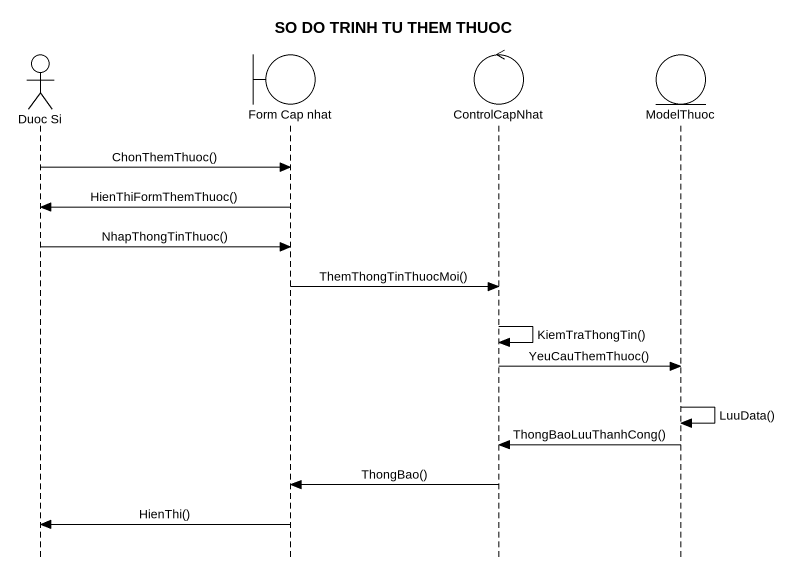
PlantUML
@startuml
title SO DO TRINH TU THEM THUOC
hide footbox
actor "Duoc Si" as Duoc_Si
boundary "Form Cap nhat" as Form_Cap_nhat
control ControlCapNhat
entity ModelThuoc

Duoc_Si -> Form_Cap_nhat : ChonThemThuoc()
Form_Cap_nhat -> Duoc_Si : HienThiFormThemThuoc()
Duoc_Si -> Form_Cap_nhat : NhapThongTinThuoc()
Form_Cap_nhat -> ControlCapNhat : ThemThongTinThuocMoi()
ControlCapNhat -> ControlCapNhat : KiemTraThongTin()
ControlCapNhat -> ModelThuoc : YeuCauThemThuoc()
ModelThuoc -> ModelThuoc : LuuData()
ModelThuoc -> ControlCapNhat : ThongBaoLuuThanhCong()
ControlCapNhat -> Form_Cap_nhat : ThongBao()
Form_Cap_nhat -> Duoc_Si : HienThi()
@enduml
